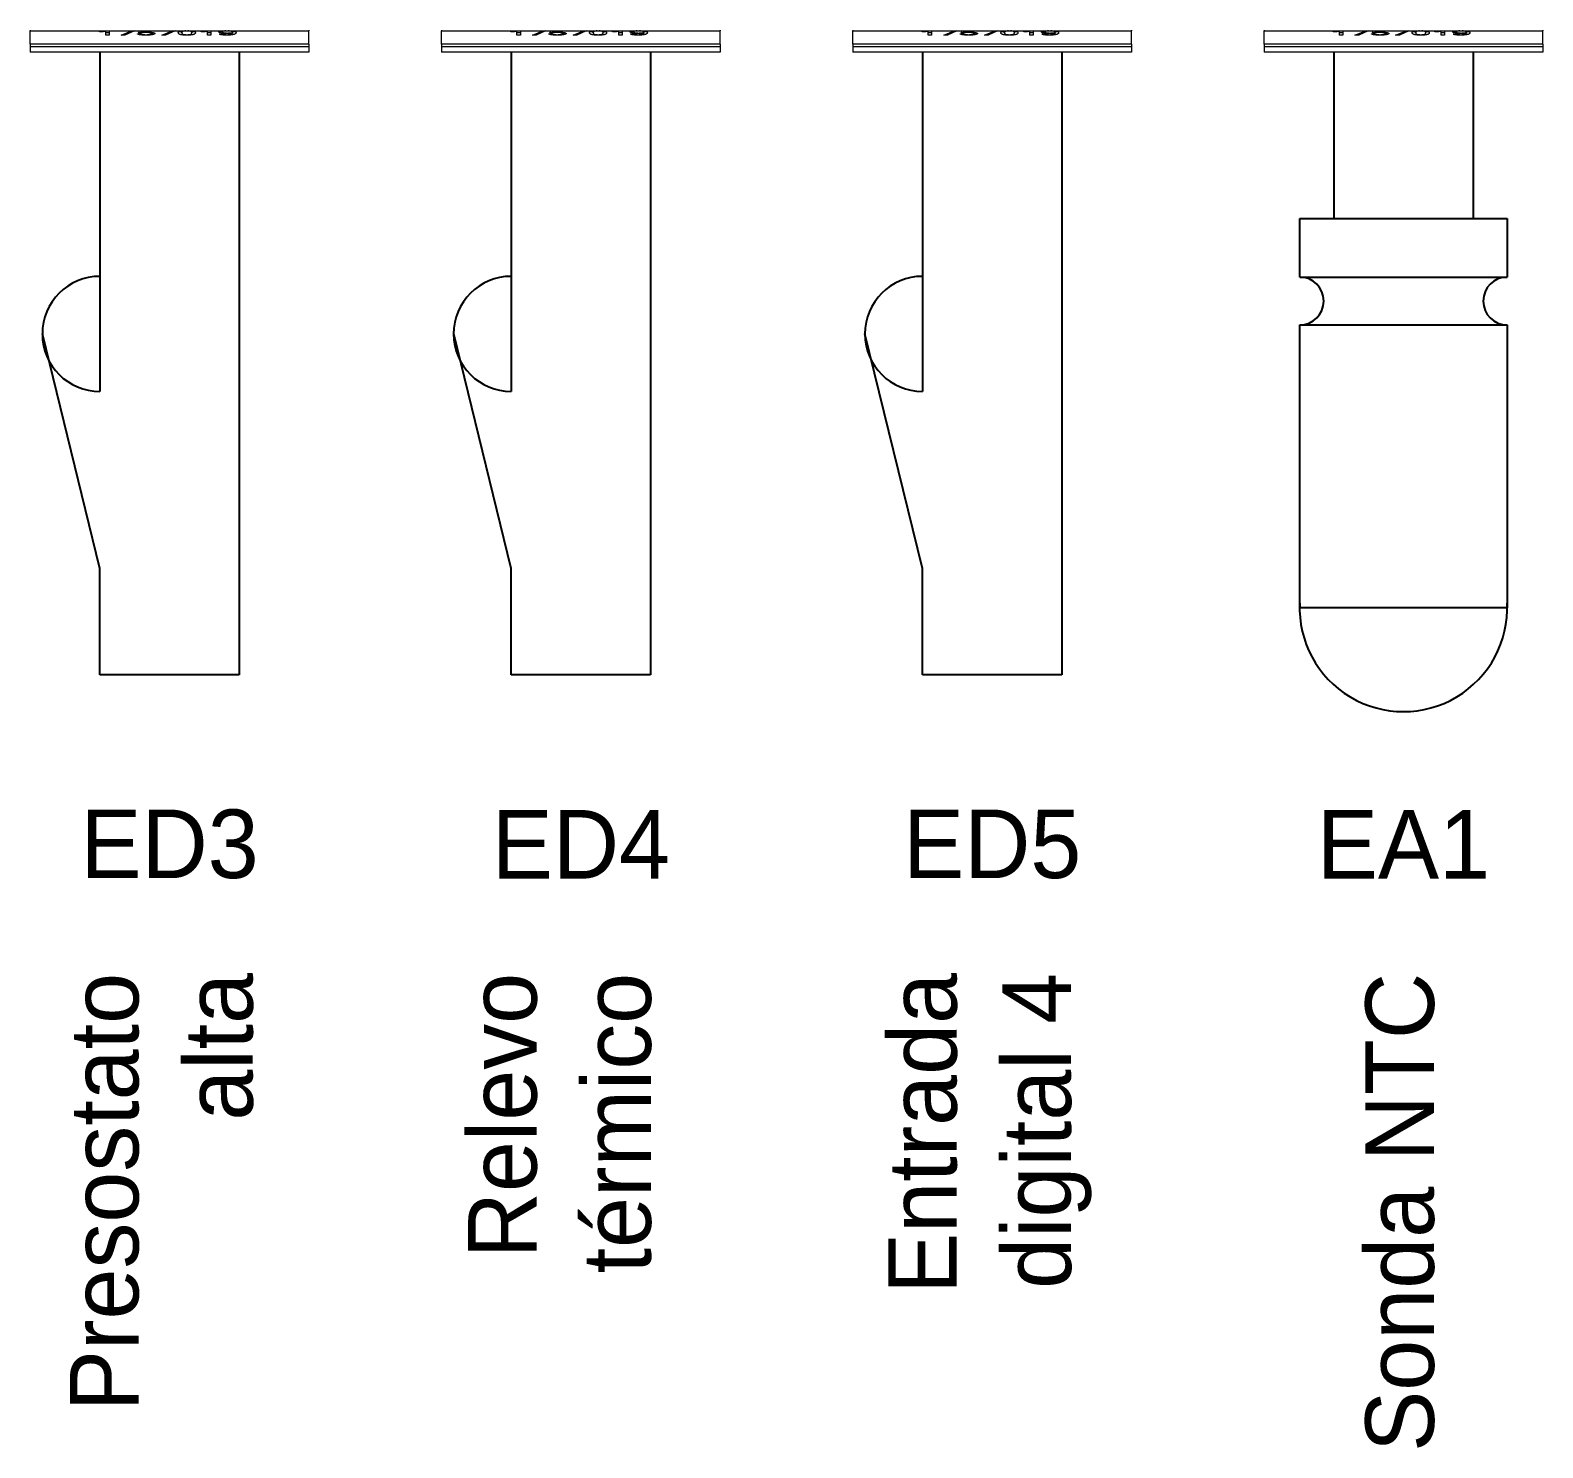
# Model space of a CAD drawing. Header units: millimetres. Extents: x 145 to 1488, y 403 to 626.
# Drawn here: x 1369.6 to 1424.8, y 403.1 to 454.8 of the extents above; entities that cross this region are included whole.
import ezdxf

# ---------------------------------------------------------------- set-up
doc = ezdxf.new("R2010")
doc.units = ezdxf.units.MM
doc.layers.add('TANGENT EDGES', color=7, linetype='Continuous', lineweight=0)
doc.layers.add('VISIBLE', color=7, linetype='Continuous', lineweight=0)

msp = doc.modelspace()

# ---------------------------------------------------------------- linework, layer by layer
for p, q in [((1372.176, 453.97), (1372.176, 441.603)), ((1377.256, 453.97), (1377.256, 431.276)), ((1387.176, 453.97), (1387.176, 441.603)), ((1392.256, 453.97), (1392.256, 431.276)), ((1402.176, 453.97), (1402.176, 441.603)), ((1407.256, 453.97), (1407.256, 431.276)), ((1417.176, 453.97), (1417.176, 447.915)), ((1422.256, 453.97), (1422.256, 447.915)), ((1415.934, 445.777), (1415.934, 447.915)), ((1415.934, 447.915), (1423.499, 447.915)), ((1423.499, 447.915), (1423.499, 445.777)), ((1415.934, 445.777), (1423.499, 445.777)), ((1372.176, 435.148), (1370.078, 443.702)), ((1387.176, 435.148), (1385.078, 443.702)), ((1402.176, 435.148), (1400.078, 443.702)), ((1415.934, 433.715), (1415.934, 444.028)), ((1415.934, 444.028), (1423.499, 444.028)), ((1423.499, 444.028), (1423.499, 433.715)), ((1372.176, 431.276), (1372.176, 435.148)), ((1387.176, 431.276), (1387.176, 435.148)), ((1402.176, 431.276), (1402.176, 435.148)), ((1423.499, 433.715), (1415.934, 433.715)), ((1377.256, 431.276), (1372.176, 431.276)), ((1392.256, 431.276), (1387.176, 431.276)), ((1407.256, 431.276), (1402.176, 431.276))]:
    msp.add_line(p, q)
for centre, radius, start, end in [((1372.176, 443.702), 2.099, 90, 270), ((1387.176, 443.702), 2.099, 90, 270), ((1402.176, 443.702), 2.099, 90, 270), ((1415.934, 444.902), 0.874, 270, 90), ((1423.499, 444.902), 0.874, 90, 270), ((1419.716, 433.715), 3.786, 177.4562, 2.5438)]:
    msp.add_arc(centre, radius, start, end)
at = {"layer": 'TANGENT EDGES'}
for p, q in [((1373.649, 454.608), (1373.649, 454.643)), ((1373.853, 454.691), (1373.853, 454.709)), ((1373.856, 454.596), (1373.856, 454.613)), ((1373.998, 454.681), (1373.998, 454.705)), ((1374.092, 454.613), (1374.092, 454.695)), ((1375.21, 454.736), (1375.21, 454.75)), ((1375.347, 454.596), (1375.347, 454.613)), ((1375.484, 454.736), (1375.484, 454.75)), ((1376.598, 454.673), (1376.598, 454.75)), ((1376.622, 454.607), (1376.622, 454.637)), ((1376.69, 454.74), (1376.69, 454.75)), ((1376.8, 454.657), (1376.8, 454.674)), ((1376.804, 454.596), (1376.804, 454.613)), ((1376.962, 454.736), (1376.962, 454.75)), ((1388.649, 454.608), (1388.649, 454.643)), ((1388.853, 454.691), (1388.853, 454.709)), ((1388.856, 454.596), (1388.856, 454.613)), ((1388.998, 454.681), (1388.998, 454.705)), ((1389.092, 454.613), (1389.092, 454.695)), ((1390.21, 454.736), (1390.21, 454.75)), ((1390.347, 454.596), (1390.347, 454.613)), ((1390.484, 454.736), (1390.484, 454.75)), ((1391.598, 454.673), (1391.598, 454.75)), ((1391.622, 454.607), (1391.622, 454.637)), ((1391.69, 454.74), (1391.69, 454.75)), ((1391.8, 454.657), (1391.8, 454.674)), ((1391.804, 454.596), (1391.804, 454.613)), ((1391.962, 454.736), (1391.962, 454.75)), ((1403.649, 454.608), (1403.649, 454.643)), ((1403.853, 454.691), (1403.853, 454.709)), ((1403.856, 454.596), (1403.856, 454.613)), ((1403.998, 454.681), (1403.998, 454.705)), ((1404.092, 454.613), (1404.092, 454.695)), ((1405.21, 454.736), (1405.21, 454.75)), ((1405.347, 454.596), (1405.347, 454.613)), ((1405.484, 454.736), (1405.484, 454.75)), ((1406.598, 454.673), (1406.598, 454.75)), ((1406.622, 454.607), (1406.622, 454.637)), ((1406.69, 454.74), (1406.69, 454.75)), ((1406.8, 454.657), (1406.8, 454.674)), ((1406.804, 454.596), (1406.804, 454.613)), ((1406.962, 454.736), (1406.962, 454.75)), ((1418.649, 454.608), (1418.649, 454.643)), ((1418.853, 454.691), (1418.853, 454.709)), ((1418.856, 454.596), (1418.856, 454.613)), ((1418.998, 454.681), (1418.998, 454.705)), ((1419.092, 454.613), (1419.092, 454.695)), ((1420.21, 454.736), (1420.21, 454.75)), ((1420.347, 454.596), (1420.347, 454.613)), ((1420.484, 454.736), (1420.484, 454.75)), ((1421.598, 454.673), (1421.598, 454.75)), ((1421.622, 454.607), (1421.622, 454.637)), ((1421.69, 454.74), (1421.69, 454.75)), ((1421.8, 454.657), (1421.8, 454.674)), ((1421.804, 454.596), (1421.804, 454.613)), ((1421.962, 454.736), (1421.962, 454.75)), ((1379.796, 454.17), (1369.636, 454.17)), ((1394.796, 454.17), (1384.636, 454.17)), ((1409.796, 454.17), (1399.636, 454.17)), ((1424.796, 454.17), (1414.636, 454.17))]:
    msp.add_line(p, q, dxfattribs=at)
at = {"layer": 'VISIBLE'}
for p, q in [((1369.636, 454.774), (1369.636, 454.75)), ((1369.636, 454.75), (1379.796, 454.75)), ((1369.636, 454.27), (1369.636, 454.75)), ((1372.158, 454.721), (1372.158, 454.738)), ((1372.387, 454.729), (1372.387, 454.75)), ((1372.387, 454.599), (1372.387, 454.729)), ((1372.387, 454.698), (1372.51, 454.698)), ((1372.51, 454.599), (1372.387, 454.599)), ((1372.51, 454.75), (1372.51, 454.599)), ((1372.815, 454.745), (1372.815, 454.75)), ((1373.304, 454.745), (1372.815, 454.745)), ((1372.949, 454.599), (1373.304, 454.745)), ((1373.086, 454.599), (1372.949, 454.599)), ((1373.433, 454.75), (1373.086, 454.599)), ((1373.086, 454.599), (1373.086, 454.655)), ((1373.304, 454.745), (1373.304, 454.75)), ((1373.433, 454.75), (1373.433, 454.75)), ((1373.549, 454.643), (1373.676, 454.643)), ((1373.583, 454.677), (1373.617, 454.75)), ((1373.68, 454.677), (1373.583, 454.677)), ((1373.68, 454.677), (1373.68, 454.75)), ((1373.708, 454.699), (1373.708, 454.75)), ((1373.729, 454.745), (1373.708, 454.699)), ((1373.729, 454.745), (1373.729, 454.75)), ((1374.136, 454.745), (1373.729, 454.745)), ((1374.054, 454.653), (1374.054, 454.7)), ((1374.136, 454.75), (1374.136, 454.745)), ((1374.299, 454.745), (1374.299, 454.75)), ((1374.788, 454.745), (1374.299, 454.745)), ((1374.432, 454.599), (1374.788, 454.745)), ((1374.569, 454.599), (1374.432, 454.599)), ((1374.916, 454.75), (1374.569, 454.599)), ((1374.569, 454.599), (1374.569, 454.655)), ((1374.788, 454.745), (1374.788, 454.75)), ((1374.916, 454.75), (1374.916, 454.75)), ((1375.163, 454.682), (1375.163, 454.75)), ((1375.531, 454.682), (1375.531, 454.75)), ((1375.866, 454.721), (1375.866, 454.738)), ((1376.096, 454.729), (1376.096, 454.75)), ((1376.096, 454.599), (1376.096, 454.729)), ((1376.096, 454.698), (1376.218, 454.698)), ((1376.218, 454.599), (1376.096, 454.599)), ((1376.218, 454.75), (1376.218, 454.599)), ((1376.532, 454.637), (1376.658, 454.637)), ((1376.643, 454.712), (1376.643, 454.75)), ((1377.017, 454.675), (1377.017, 454.692)), ((1377.018, 454.692), (1377.018, 454.75)), ((1377.042, 454.75), (1377.055, 454.747)), ((1379.796, 454.774), (1379.796, 454.75)), ((1379.796, 454.27), (1379.796, 454.75)), ((1384.636, 454.774), (1384.636, 454.75)), ((1384.636, 454.75), (1394.796, 454.75)), ((1384.636, 454.27), (1384.636, 454.75)), ((1387.158, 454.721), (1387.158, 454.738)), ((1387.387, 454.729), (1387.387, 454.75)), ((1387.387, 454.599), (1387.387, 454.729)), ((1387.387, 454.698), (1387.51, 454.698)), ((1387.51, 454.599), (1387.387, 454.599)), ((1387.51, 454.75), (1387.51, 454.599)), ((1387.815, 454.745), (1387.815, 454.75)), ((1388.304, 454.745), (1387.815, 454.745)), ((1387.949, 454.599), (1388.304, 454.745)), ((1388.086, 454.599), (1387.949, 454.599)), ((1388.433, 454.75), (1388.086, 454.599)), ((1388.086, 454.599), (1388.086, 454.655)), ((1388.304, 454.745), (1388.304, 454.75)), ((1388.433, 454.75), (1388.433, 454.75)), ((1388.549, 454.643), (1388.676, 454.643)), ((1388.583, 454.677), (1388.617, 454.75)), ((1388.68, 454.677), (1388.583, 454.677)), ((1388.68, 454.677), (1388.68, 454.75)), ((1388.708, 454.699), (1388.708, 454.75)), ((1388.729, 454.745), (1388.708, 454.699)), ((1388.729, 454.745), (1388.729, 454.75)), ((1389.136, 454.745), (1388.729, 454.745)), ((1389.054, 454.653), (1389.054, 454.7)), ((1389.136, 454.75), (1389.136, 454.745)), ((1389.299, 454.745), (1389.299, 454.75)), ((1389.788, 454.745), (1389.299, 454.745)), ((1389.432, 454.599), (1389.788, 454.745)), ((1389.569, 454.599), (1389.432, 454.599)), ((1389.916, 454.75), (1389.569, 454.599)), ((1389.569, 454.599), (1389.569, 454.655)), ((1389.788, 454.745), (1389.788, 454.75)), ((1389.916, 454.75), (1389.916, 454.75)), ((1390.163, 454.682), (1390.163, 454.75)), ((1390.531, 454.682), (1390.531, 454.75)), ((1390.866, 454.721), (1390.866, 454.738)), ((1391.096, 454.729), (1391.096, 454.75)), ((1391.096, 454.599), (1391.096, 454.729)), ((1391.096, 454.698), (1391.218, 454.698)), ((1391.218, 454.599), (1391.096, 454.599)), ((1391.218, 454.75), (1391.218, 454.599)), ((1391.532, 454.637), (1391.658, 454.637)), ((1391.643, 454.712), (1391.643, 454.75)), ((1392.017, 454.675), (1392.017, 454.692)), ((1392.018, 454.692), (1392.018, 454.75)), ((1392.042, 454.75), (1392.055, 454.747)), ((1394.796, 454.774), (1394.796, 454.75)), ((1394.796, 454.27), (1394.796, 454.75)), ((1399.636, 454.774), (1399.636, 454.75)), ((1399.636, 454.75), (1409.796, 454.75)), ((1399.636, 454.27), (1399.636, 454.75)), ((1402.158, 454.721), (1402.158, 454.738)), ((1402.387, 454.729), (1402.387, 454.75)), ((1402.387, 454.599), (1402.387, 454.729)), ((1402.387, 454.698), (1402.51, 454.698)), ((1402.51, 454.599), (1402.387, 454.599)), ((1402.51, 454.75), (1402.51, 454.599)), ((1402.815, 454.745), (1402.815, 454.75)), ((1403.304, 454.745), (1402.815, 454.745)), ((1402.949, 454.599), (1403.304, 454.745)), ((1403.086, 454.599), (1402.949, 454.599)), ((1403.433, 454.75), (1403.086, 454.599)), ((1403.086, 454.599), (1403.086, 454.655)), ((1403.304, 454.745), (1403.304, 454.75)), ((1403.433, 454.75), (1403.433, 454.75)), ((1403.549, 454.643), (1403.676, 454.643)), ((1403.583, 454.677), (1403.617, 454.75)), ((1403.68, 454.677), (1403.583, 454.677)), ((1403.68, 454.677), (1403.68, 454.75)), ((1403.708, 454.699), (1403.708, 454.75)), ((1403.729, 454.745), (1403.708, 454.699)), ((1403.729, 454.745), (1403.729, 454.75)), ((1404.136, 454.745), (1403.729, 454.745)), ((1404.054, 454.653), (1404.054, 454.7)), ((1404.136, 454.75), (1404.136, 454.745)), ((1404.299, 454.745), (1404.299, 454.75)), ((1404.788, 454.745), (1404.299, 454.745)), ((1404.432, 454.599), (1404.788, 454.745)), ((1404.569, 454.599), (1404.432, 454.599)), ((1404.916, 454.75), (1404.569, 454.599)), ((1404.569, 454.599), (1404.569, 454.655)), ((1404.788, 454.745), (1404.788, 454.75)), ((1404.916, 454.75), (1404.916, 454.75)), ((1405.163, 454.682), (1405.163, 454.75)), ((1405.531, 454.682), (1405.531, 454.75)), ((1405.866, 454.721), (1405.866, 454.738)), ((1406.096, 454.729), (1406.096, 454.75)), ((1406.096, 454.599), (1406.096, 454.729)), ((1406.096, 454.698), (1406.218, 454.698)), ((1406.218, 454.599), (1406.096, 454.599)), ((1406.218, 454.75), (1406.218, 454.599)), ((1406.532, 454.637), (1406.658, 454.637)), ((1406.643, 454.712), (1406.643, 454.75)), ((1407.017, 454.675), (1407.017, 454.692)), ((1407.018, 454.692), (1407.018, 454.75)), ((1407.042, 454.75), (1407.055, 454.747)), ((1409.796, 454.774), (1409.796, 454.75)), ((1409.796, 454.27), (1409.796, 454.75)), ((1414.636, 454.774), (1414.636, 454.75)), ((1414.636, 454.75), (1424.796, 454.75)), ((1414.636, 454.27), (1414.636, 454.75)), ((1417.158, 454.721), (1417.158, 454.738)), ((1417.387, 454.729), (1417.387, 454.75)), ((1417.387, 454.599), (1417.387, 454.729)), ((1417.387, 454.698), (1417.51, 454.698)), ((1417.51, 454.599), (1417.387, 454.599)), ((1417.51, 454.75), (1417.51, 454.599)), ((1417.815, 454.745), (1417.815, 454.75)), ((1418.304, 454.745), (1417.815, 454.745)), ((1417.949, 454.599), (1418.304, 454.745)), ((1418.086, 454.599), (1417.949, 454.599)), ((1418.433, 454.75), (1418.086, 454.599)), ((1418.086, 454.599), (1418.086, 454.655)), ((1418.304, 454.745), (1418.304, 454.75)), ((1418.433, 454.75), (1418.433, 454.75)), ((1418.549, 454.643), (1418.676, 454.643)), ((1418.583, 454.677), (1418.617, 454.75)), ((1418.68, 454.677), (1418.583, 454.677)), ((1418.68, 454.677), (1418.68, 454.75)), ((1418.708, 454.699), (1418.708, 454.75)), ((1418.729, 454.745), (1418.708, 454.699)), ((1418.729, 454.745), (1418.729, 454.75)), ((1419.136, 454.745), (1418.729, 454.745)), ((1419.054, 454.653), (1419.054, 454.7)), ((1419.136, 454.75), (1419.136, 454.745)), ((1419.299, 454.745), (1419.299, 454.75)), ((1419.788, 454.745), (1419.299, 454.745)), ((1419.432, 454.599), (1419.788, 454.745)), ((1419.569, 454.599), (1419.432, 454.599)), ((1419.916, 454.75), (1419.569, 454.599)), ((1419.569, 454.599), (1419.569, 454.655)), ((1419.788, 454.745), (1419.788, 454.75)), ((1419.916, 454.75), (1419.916, 454.75)), ((1420.163, 454.682), (1420.163, 454.75)), ((1420.531, 454.682), (1420.531, 454.75)), ((1420.866, 454.721), (1420.866, 454.738)), ((1421.096, 454.729), (1421.096, 454.75)), ((1421.096, 454.599), (1421.096, 454.729)), ((1421.096, 454.698), (1421.218, 454.698)), ((1421.218, 454.599), (1421.096, 454.599)), ((1421.218, 454.75), (1421.218, 454.599)), ((1421.532, 454.637), (1421.658, 454.637)), ((1421.643, 454.712), (1421.643, 454.75)), ((1422.017, 454.675), (1422.017, 454.692)), ((1422.018, 454.692), (1422.018, 454.75)), ((1422.042, 454.75), (1422.055, 454.747)), ((1424.796, 454.774), (1424.796, 454.75)), ((1424.796, 454.27), (1424.796, 454.75)), ((1369.636, 454.27), (1369.636, 454.17)), ((1379.796, 454.27), (1369.636, 454.27)), ((1369.636, 454.17), (1369.636, 453.97)), ((1379.796, 453.97), (1369.636, 453.97)), ((1379.796, 454.27), (1379.796, 454.17)), ((1379.796, 454.17), (1379.796, 453.97)), ((1384.636, 454.27), (1384.636, 454.17)), ((1394.796, 454.27), (1384.636, 454.27)), ((1384.636, 454.17), (1384.636, 453.97)), ((1394.796, 453.97), (1384.636, 453.97)), ((1394.796, 454.27), (1394.796, 454.17)), ((1394.796, 454.17), (1394.796, 453.97)), ((1399.636, 454.27), (1399.636, 454.17)), ((1409.796, 454.27), (1399.636, 454.27)), ((1399.636, 454.17), (1399.636, 453.97)), ((1409.796, 453.97), (1399.636, 453.97)), ((1409.796, 454.27), (1409.796, 454.17)), ((1409.796, 454.17), (1409.796, 453.97)), ((1414.636, 454.27), (1414.636, 454.17)), ((1424.796, 454.27), (1414.636, 454.27)), ((1414.636, 454.17), (1414.636, 453.97)), ((1424.796, 453.97), (1414.636, 453.97)), ((1424.796, 454.27), (1424.796, 454.17)), ((1424.796, 454.17), (1424.796, 453.97))]:
    msp.add_line(p, q, dxfattribs=at)
for points in [[(1372.158, 454.738), (1372.302, 454.738), (1372.367, 454.75)], [(1372.387, 454.729), (1372.313, 454.721), (1372.158, 454.721)], [(1373.649, 454.608), (1373.563, 454.62), (1373.549, 454.643)], [(1373.856, 454.596), (1373.735, 454.596), (1373.649, 454.608)], [(1373.676, 454.643), (1373.686, 454.628), (1373.736, 454.62)], [(1373.853, 454.691), (1373.751, 454.691), (1373.68, 454.677)], [(1373.708, 454.699), (1373.779, 454.709), (1373.885, 454.709)], [(1373.736, 454.62), (1373.786, 454.613), (1373.856, 454.613)], [(1373.998, 454.681), (1373.942, 454.691), (1373.853, 454.691)], [(1373.856, 454.613), (1373.944, 454.613), (1373.999, 454.625)], [(1374.092, 454.613), (1374.003, 454.596), (1373.856, 454.596)], [(1373.885, 454.709), (1374.004, 454.709), (1374.093, 454.694)], [(1374.054, 454.653), (1374.054, 454.671), (1373.998, 454.681)], [(1373.999, 454.625), (1374.054, 454.636), (1374.054, 454.653)], [(1374.181, 454.655), (1374.181, 454.63), (1374.092, 454.613)], [(1374.093, 454.694), (1374.181, 454.68), (1374.181, 454.655)], [(1375.036, 454.682), (1375.036, 454.729), (1375.13, 454.75)], [(1375.347, 454.596), (1375.036, 454.596), (1375.036, 454.682)], [(1375.163, 454.706), (1375.105, 454.715), (1375.074, 454.731)], [(1375.21, 454.736), (1375.163, 454.72), (1375.163, 454.682)], [(1375.163, 454.682), (1375.163, 454.643), (1375.21, 454.628)], [(1375.307, 454.75), (1375.246, 454.747), (1375.21, 454.736)], [(1375.21, 454.628), (1375.257, 454.613), (1375.347, 454.613)], [(1375.658, 454.682), (1375.658, 454.596), (1375.347, 454.596)], [(1375.347, 454.613), (1375.437, 454.613), (1375.484, 454.628)], [(1375.484, 454.736), (1375.448, 454.747), (1375.387, 454.75)], [(1375.531, 454.682), (1375.531, 454.72), (1375.484, 454.736)], [(1375.484, 454.628), (1375.531, 454.643), (1375.531, 454.682)], [(1375.62, 454.731), (1375.589, 454.715), (1375.531, 454.706)], [(1375.565, 454.75), (1375.658, 454.729), (1375.658, 454.682)], [(1375.866, 454.738), (1376.011, 454.738), (1376.076, 454.75)], [(1376.096, 454.729), (1376.021, 454.721), (1375.866, 454.721)], [(1376.516, 454.711), (1376.516, 454.734), (1376.593, 454.75)], [(1376.598, 454.673), (1376.516, 454.688), (1376.516, 454.711)], [(1376.622, 454.607), (1376.548, 454.617), (1376.532, 454.637)], [(1376.8, 454.657), (1376.68, 454.657), (1376.598, 454.673)], [(1376.804, 454.596), (1376.697, 454.596), (1376.622, 454.607)], [(1376.69, 454.74), (1376.643, 454.729), (1376.643, 454.712)], [(1376.643, 454.712), (1376.643, 454.695), (1376.691, 454.685)], [(1376.658, 454.637), (1376.674, 454.613), (1376.811, 454.613)], [(1376.775, 454.75), (1376.724, 454.748), (1376.69, 454.74)], [(1376.691, 454.685), (1376.74, 454.674), (1376.821, 454.674)], [(1377.017, 454.675), (1376.923, 454.657), (1376.8, 454.657)], [(1377.141, 454.687), (1377.141, 454.596), (1376.804, 454.596)], [(1376.811, 454.613), (1376.899, 454.613), (1376.953, 454.629)], [(1376.821, 454.674), (1376.922, 454.674), (1377.018, 454.692)], [(1376.962, 454.736), (1376.92, 454.747), (1376.858, 454.75)], [(1376.953, 454.629), (1377.007, 454.645), (1377.017, 454.675)], [(1377.018, 454.692), (1377.016, 454.721), (1376.962, 454.736)], [(1377.099, 454.733), (1377.069, 454.718), (1377.018, 454.709)], [(1377.055, 454.747), (1377.141, 454.726), (1377.141, 454.687)], [(1387.158, 454.738), (1387.302, 454.738), (1387.367, 454.75)], [(1387.387, 454.729), (1387.313, 454.721), (1387.158, 454.721)], [(1388.649, 454.608), (1388.563, 454.62), (1388.549, 454.643)], [(1388.856, 454.596), (1388.735, 454.596), (1388.649, 454.608)], [(1388.676, 454.643), (1388.686, 454.628), (1388.736, 454.62)], [(1388.853, 454.691), (1388.751, 454.691), (1388.68, 454.677)], [(1388.708, 454.699), (1388.779, 454.709), (1388.885, 454.709)], [(1388.736, 454.62), (1388.786, 454.613), (1388.856, 454.613)], [(1388.998, 454.681), (1388.942, 454.691), (1388.853, 454.691)], [(1388.856, 454.613), (1388.944, 454.613), (1388.999, 454.625)], [(1389.092, 454.613), (1389.003, 454.596), (1388.856, 454.596)], [(1388.885, 454.709), (1389.004, 454.709), (1389.093, 454.694)], [(1389.054, 454.653), (1389.054, 454.671), (1388.998, 454.681)], [(1388.999, 454.625), (1389.054, 454.636), (1389.054, 454.653)], [(1389.181, 454.655), (1389.181, 454.63), (1389.092, 454.613)], [(1389.093, 454.694), (1389.181, 454.68), (1389.181, 454.655)], [(1390.036, 454.682), (1390.036, 454.729), (1390.13, 454.75)], [(1390.347, 454.596), (1390.036, 454.596), (1390.036, 454.682)], [(1390.163, 454.706), (1390.105, 454.715), (1390.074, 454.731)], [(1390.21, 454.736), (1390.163, 454.72), (1390.163, 454.682)], [(1390.163, 454.682), (1390.163, 454.643), (1390.21, 454.628)], [(1390.307, 454.75), (1390.246, 454.747), (1390.21, 454.736)], [(1390.21, 454.628), (1390.257, 454.613), (1390.347, 454.613)], [(1390.658, 454.682), (1390.658, 454.596), (1390.347, 454.596)], [(1390.347, 454.613), (1390.437, 454.613), (1390.484, 454.628)], [(1390.484, 454.736), (1390.448, 454.747), (1390.387, 454.75)], [(1390.531, 454.682), (1390.531, 454.72), (1390.484, 454.736)], [(1390.484, 454.628), (1390.531, 454.643), (1390.531, 454.682)], [(1390.62, 454.731), (1390.589, 454.715), (1390.531, 454.706)], [(1390.565, 454.75), (1390.658, 454.729), (1390.658, 454.682)], [(1390.866, 454.738), (1391.011, 454.738), (1391.076, 454.75)], [(1391.096, 454.729), (1391.021, 454.721), (1390.866, 454.721)], [(1391.516, 454.711), (1391.516, 454.734), (1391.593, 454.75)], [(1391.598, 454.673), (1391.516, 454.688), (1391.516, 454.711)], [(1391.622, 454.607), (1391.548, 454.617), (1391.532, 454.637)], [(1391.8, 454.657), (1391.68, 454.657), (1391.598, 454.673)], [(1391.804, 454.596), (1391.697, 454.596), (1391.622, 454.607)], [(1391.69, 454.74), (1391.643, 454.729), (1391.643, 454.712)], [(1391.643, 454.712), (1391.643, 454.695), (1391.691, 454.685)], [(1391.658, 454.637), (1391.674, 454.613), (1391.811, 454.613)], [(1391.775, 454.75), (1391.724, 454.748), (1391.69, 454.74)], [(1391.691, 454.685), (1391.74, 454.674), (1391.821, 454.674)], [(1392.017, 454.675), (1391.923, 454.657), (1391.8, 454.657)], [(1392.141, 454.687), (1392.141, 454.596), (1391.804, 454.596)], [(1391.811, 454.613), (1391.899, 454.613), (1391.953, 454.629)], [(1391.821, 454.674), (1391.922, 454.674), (1392.018, 454.692)], [(1391.962, 454.736), (1391.92, 454.747), (1391.858, 454.75)], [(1391.953, 454.629), (1392.007, 454.645), (1392.017, 454.675)], [(1392.018, 454.692), (1392.016, 454.721), (1391.962, 454.736)], [(1392.099, 454.733), (1392.069, 454.718), (1392.018, 454.709)], [(1392.055, 454.747), (1392.141, 454.726), (1392.141, 454.687)], [(1402.158, 454.738), (1402.302, 454.738), (1402.367, 454.75)], [(1402.387, 454.729), (1402.313, 454.721), (1402.158, 454.721)], [(1403.649, 454.608), (1403.563, 454.62), (1403.549, 454.643)], [(1403.856, 454.596), (1403.735, 454.596), (1403.649, 454.608)], [(1403.676, 454.643), (1403.686, 454.628), (1403.736, 454.62)], [(1403.853, 454.691), (1403.751, 454.691), (1403.68, 454.677)], [(1403.708, 454.699), (1403.779, 454.709), (1403.885, 454.709)], [(1403.736, 454.62), (1403.786, 454.613), (1403.856, 454.613)], [(1403.998, 454.681), (1403.942, 454.691), (1403.853, 454.691)], [(1403.856, 454.613), (1403.944, 454.613), (1403.999, 454.625)], [(1404.092, 454.613), (1404.003, 454.596), (1403.856, 454.596)], [(1403.885, 454.709), (1404.004, 454.709), (1404.093, 454.694)], [(1404.054, 454.653), (1404.054, 454.671), (1403.998, 454.681)], [(1403.999, 454.625), (1404.054, 454.636), (1404.054, 454.653)], [(1404.181, 454.655), (1404.181, 454.63), (1404.092, 454.613)], [(1404.093, 454.694), (1404.181, 454.68), (1404.181, 454.655)], [(1405.036, 454.682), (1405.036, 454.729), (1405.13, 454.75)], [(1405.347, 454.596), (1405.036, 454.596), (1405.036, 454.682)], [(1405.163, 454.706), (1405.105, 454.715), (1405.074, 454.731)], [(1405.21, 454.736), (1405.163, 454.72), (1405.163, 454.682)], [(1405.163, 454.682), (1405.163, 454.643), (1405.21, 454.628)], [(1405.307, 454.75), (1405.246, 454.747), (1405.21, 454.736)], [(1405.21, 454.628), (1405.257, 454.613), (1405.347, 454.613)], [(1405.658, 454.682), (1405.658, 454.596), (1405.347, 454.596)], [(1405.347, 454.613), (1405.437, 454.613), (1405.484, 454.628)], [(1405.484, 454.736), (1405.448, 454.747), (1405.387, 454.75)], [(1405.531, 454.682), (1405.531, 454.72), (1405.484, 454.736)], [(1405.484, 454.628), (1405.531, 454.643), (1405.531, 454.682)], [(1405.62, 454.731), (1405.589, 454.715), (1405.531, 454.706)], [(1405.565, 454.75), (1405.658, 454.729), (1405.658, 454.682)], [(1405.866, 454.738), (1406.011, 454.738), (1406.076, 454.75)], [(1406.096, 454.729), (1406.021, 454.721), (1405.866, 454.721)], [(1406.516, 454.711), (1406.516, 454.734), (1406.593, 454.75)], [(1406.598, 454.673), (1406.516, 454.688), (1406.516, 454.711)], [(1406.622, 454.607), (1406.548, 454.617), (1406.532, 454.637)], [(1406.8, 454.657), (1406.68, 454.657), (1406.598, 454.673)], [(1406.804, 454.596), (1406.697, 454.596), (1406.622, 454.607)], [(1406.69, 454.74), (1406.643, 454.729), (1406.643, 454.712)], [(1406.643, 454.712), (1406.643, 454.695), (1406.691, 454.685)], [(1406.658, 454.637), (1406.674, 454.613), (1406.811, 454.613)], [(1406.775, 454.75), (1406.724, 454.748), (1406.69, 454.74)], [(1406.691, 454.685), (1406.74, 454.674), (1406.821, 454.674)], [(1407.017, 454.675), (1406.923, 454.657), (1406.8, 454.657)], [(1407.141, 454.687), (1407.141, 454.596), (1406.804, 454.596)], [(1406.811, 454.613), (1406.899, 454.613), (1406.953, 454.629)], [(1406.821, 454.674), (1406.922, 454.674), (1407.018, 454.692)], [(1406.962, 454.736), (1406.92, 454.747), (1406.858, 454.75)], [(1406.953, 454.629), (1407.007, 454.645), (1407.017, 454.675)], [(1407.018, 454.692), (1407.016, 454.721), (1406.962, 454.736)], [(1407.099, 454.733), (1407.069, 454.718), (1407.018, 454.709)], [(1407.055, 454.747), (1407.141, 454.726), (1407.141, 454.687)], [(1417.158, 454.738), (1417.302, 454.738), (1417.367, 454.75)], [(1417.387, 454.729), (1417.313, 454.721), (1417.158, 454.721)], [(1418.649, 454.608), (1418.563, 454.62), (1418.549, 454.643)], [(1418.856, 454.596), (1418.735, 454.596), (1418.649, 454.608)], [(1418.676, 454.643), (1418.686, 454.628), (1418.736, 454.62)], [(1418.853, 454.691), (1418.751, 454.691), (1418.68, 454.677)], [(1418.708, 454.699), (1418.779, 454.709), (1418.885, 454.709)], [(1418.736, 454.62), (1418.786, 454.613), (1418.856, 454.613)], [(1418.998, 454.681), (1418.942, 454.691), (1418.853, 454.691)], [(1418.856, 454.613), (1418.944, 454.613), (1418.999, 454.625)], [(1419.092, 454.613), (1419.003, 454.596), (1418.856, 454.596)], [(1418.885, 454.709), (1419.004, 454.709), (1419.093, 454.694)], [(1419.054, 454.653), (1419.054, 454.671), (1418.998, 454.681)], [(1418.999, 454.625), (1419.054, 454.636), (1419.054, 454.653)], [(1419.181, 454.655), (1419.181, 454.63), (1419.092, 454.613)], [(1419.093, 454.694), (1419.181, 454.68), (1419.181, 454.655)], [(1420.036, 454.682), (1420.036, 454.729), (1420.13, 454.75)], [(1420.347, 454.596), (1420.036, 454.596), (1420.036, 454.682)], [(1420.163, 454.706), (1420.105, 454.715), (1420.074, 454.731)], [(1420.21, 454.736), (1420.163, 454.72), (1420.163, 454.682)], [(1420.163, 454.682), (1420.163, 454.643), (1420.21, 454.628)], [(1420.307, 454.75), (1420.246, 454.747), (1420.21, 454.736)], [(1420.21, 454.628), (1420.257, 454.613), (1420.347, 454.613)], [(1420.658, 454.682), (1420.658, 454.596), (1420.347, 454.596)], [(1420.347, 454.613), (1420.437, 454.613), (1420.484, 454.628)], [(1420.484, 454.736), (1420.448, 454.747), (1420.387, 454.75)], [(1420.531, 454.682), (1420.531, 454.72), (1420.484, 454.736)], [(1420.484, 454.628), (1420.531, 454.643), (1420.531, 454.682)], [(1420.62, 454.731), (1420.589, 454.715), (1420.531, 454.706)], [(1420.565, 454.75), (1420.658, 454.729), (1420.658, 454.682)], [(1420.866, 454.738), (1421.011, 454.738), (1421.076, 454.75)], [(1421.096, 454.729), (1421.021, 454.721), (1420.866, 454.721)], [(1421.516, 454.711), (1421.516, 454.734), (1421.593, 454.75)], [(1421.598, 454.673), (1421.516, 454.688), (1421.516, 454.711)], [(1421.622, 454.607), (1421.548, 454.617), (1421.532, 454.637)], [(1421.8, 454.657), (1421.68, 454.657), (1421.598, 454.673)], [(1421.804, 454.596), (1421.697, 454.596), (1421.622, 454.607)], [(1421.69, 454.74), (1421.643, 454.729), (1421.643, 454.712)], [(1421.643, 454.712), (1421.643, 454.695), (1421.691, 454.685)], [(1421.658, 454.637), (1421.674, 454.613), (1421.811, 454.613)], [(1421.775, 454.75), (1421.724, 454.748), (1421.69, 454.74)], [(1421.691, 454.685), (1421.74, 454.674), (1421.821, 454.674)], [(1422.017, 454.675), (1421.923, 454.657), (1421.8, 454.657)], [(1422.141, 454.687), (1422.141, 454.596), (1421.804, 454.596)], [(1421.811, 454.613), (1421.899, 454.613), (1421.953, 454.629)], [(1421.821, 454.674), (1421.922, 454.674), (1422.018, 454.692)], [(1421.962, 454.736), (1421.92, 454.747), (1421.858, 454.75)], [(1421.953, 454.629), (1422.007, 454.645), (1422.017, 454.675)], [(1422.018, 454.692), (1422.016, 454.721), (1421.962, 454.736)], [(1422.099, 454.733), (1422.069, 454.718), (1422.018, 454.709)], [(1422.055, 454.747), (1422.141, 454.726), (1422.141, 454.687)]]:
    msp.add_open_spline(points, degree=2, dxfattribs=at)

# ---------------------------------------------------------------- texts
at = {"char_height": 2.5, "width": 26.81393, "attachment_point": 5}
for s, insert in [('ED3', (1374.716, 425.093)), ('ED4', (1389.716, 425.093)), ('ED5', (1404.716, 425.093)), ('EA1', (1419.716, 425.093))]:
    msp.add_mtext(s, dxfattribs=dict(at, insert=insert))
at = {"char_height": 2.5, "width": 42.41678, "attachment_point": 3, "rotation": 90}
for s, insert in [('Presostato\\Palta', (1371.085, 420.404)), ('Entrada\\Pdigital 4', (1400.925, 420.404)), ('Relevo\\Ptérmico', (1385.605, 420.404)), ('Sonda NTC', (1418.328, 420.404))]:
    msp.add_mtext(s, dxfattribs=dict(at, insert=insert))

doc.saveas('drawing.dxf')
